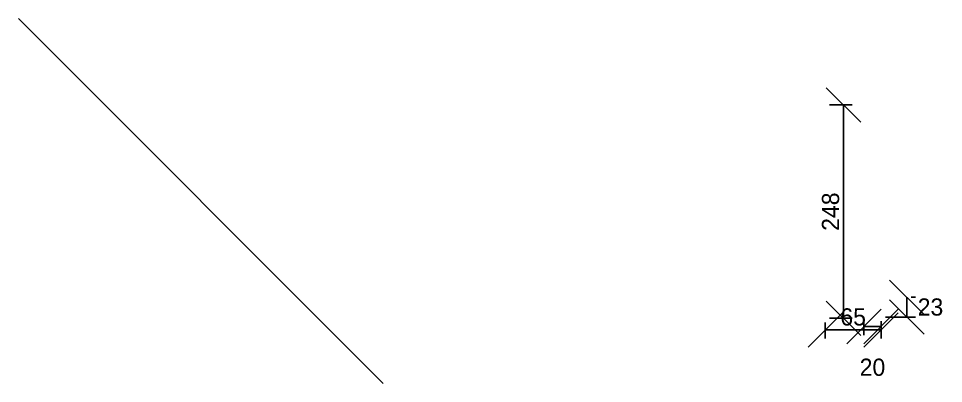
# Model space of a CAD drawing. Header units: millimetres. Extents: x -676 to 20789, y -6551 to 2806.
# Drawn here: x 1600 to 2676, y -1724 to -1300 of the extents above; entities that cross this region are included whole.
import ezdxf

# ---------------------------------------------------------------- set-up
doc = ezdxf.new("R2010")
doc.units = ezdxf.units.MM
doc.layers.get('0').update_dxf_attribs({"lineweight": 25, "true_color": 0xffffff})
doc.layers.get('Defpoints').update_dxf_attribs({"true_color": 0xffffff})
doc.layers.add('Cotes', color=4, linetype='Continuous', lineweight=25, true_color=0x00ffff)
doc.styles.add('QCADDimTextStyle', font='txt')
doc.dimstyles.new('QCADDimStyle', dxfattribs={"dimtxt": 20, "dimasz": 20, "dimexe": 10, "dimexo": 5, "dimgap": 5, "dimtad": 1, "dimtoh": 1, "dimdec": 4, "dimzin": 0, "dimdsep": 46, "dimtxsty": 'QCADDimTextStyle', "dimcen": 0.09, "dimadec": 0, "dimazin": 0, "dimtfac": 1, "dimtdec": 4, "dimtofl": 0, "dimtmove": 0, "dimatfit": 3, "dimfxl": 1, "dimtolj": 1, "dimtzin": 0, "dimarcsym": 0})

# ---------------------------------------------------------------- blocks, each defined once
blk = doc.blocks.new('*D22')
at = {"layer": 'Cotes', "color": 0, "lineweight": -2}
for p, q in [((2653.7, -1644), (2613.7, -1604)), ((2633.7, -1647), (2633.7, -1624)), ((2638.7, -1624), (2643.7, -1624)), ((2613.7, -1627), (2653.7, -1667)), ((2608.7, -1647), (2643.7, -1647))]:
    blk.add_line(p, q, dxfattribs=at)
at = {"layer": 'Defpoints', "color": 0}
for p in [(2633.7, -1624), (2633.7, -1624), (2603.7, -1647)]:
    blk.add_point(p, dxfattribs=at)
at = {"layer": 'Cotes', "color": 0, "insert": (2661.2, -1635.5), "char_height": 20, "attachment_point": 5, "style": 'QCADDimTextStyle'}
blk.add_mtext('\\A1;23', dxfattribs=at)
blk = doc.blocks.new('*D23')
at = {"layer": 'Cotes', "color": 0, "lineweight": -2}
for p, q in [((2580, -1420.5), (2540, -1380.5)), ((2543.7, -1400.5), (2570, -1400.5)), ((2560, -1648.5), (2560, -1400.5)), ((2540, -1628.5), (2580, -1668.5)), ((2543.7, -1648.5), (2570, -1648.5))]:
    blk.add_line(p, q, dxfattribs=at)
at = {"layer": 'Defpoints', "color": 0}
for p in [(2538.7, -1400.5), (2560, -1400.5), (2538.7, -1648.5)]:
    blk.add_point(p, dxfattribs=at)
at = {"layer": 'Cotes', "color": 0, "insert": (2545, -1524.5), "char_height": 20, "attachment_point": 5, "rotation": 90, "style": 'QCADDimTextStyle'}
blk.add_mtext('\\A1;248', dxfattribs=at)
blk = doc.blocks.new('*D24')
at = {"layer": 'Cotes', "color": 0, "lineweight": -2}
for p, q in [((2558.7, -1642), (2518.7, -1682)), ((2583.7, -1682), (2623.7, -1642)), ((2538.7, -1653.5), (2538.7, -1672)), ((2603.7, -1655), (2603.7, -1672)), ((2538.7, -1662), (2603.7, -1662))]:
    blk.add_line(p, q, dxfattribs=at)
at = {"layer": 'Defpoints', "color": 0}
for p in [(2538.7, -1648.5), (2603.7, -1650), (2603.7, -1662)]:
    blk.add_point(p, dxfattribs=at)
at = {"layer": 'Cotes', "color": 0, "insert": (2571.2, -1647), "char_height": 20, "attachment_point": 5, "style": 'QCADDimTextStyle'}
blk.add_mtext('\\A1;65', dxfattribs=at)
blk = doc.blocks.new('*D25')
at = {"layer": 'Cotes', "color": 0, "lineweight": -2}
for p, q in [((2603.7, -1638), (2563.7, -1678)), ((2583.7, -1678), (2623.7, -1638)), ((2583.7, -1652), (2583.7, -1668)), ((2603.7, -1652), (2603.7, -1668)), ((2603.7, -1658), (2583.7, -1658))]:
    blk.add_line(p, q, dxfattribs=at)
at = {"layer": 'Defpoints', "color": 0}
for p in [(2583.7, -1647), (2603.7, -1647), (2583.7, -1658)]:
    blk.add_point(p, dxfattribs=at)
at = {"layer": 'Cotes', "color": 0, "insert": (2593.7, -1705.5), "char_height": 20, "attachment_point": 5, "style": 'QCADDimTextStyle'}
blk.add_mtext('\\A1;20', dxfattribs=at)

msp = doc.modelspace()

# ---------------------------------------------------------------- linework, layer by layer
msp.add_line((1600, -1300), (2024.26, -1724.26))

# ---------------------------------------------------------------- dimensions: what is measured, and where the dimension line sits
at = {"layer": 'Cotes'}
for base, p1, p2, picture, middle in [((2560, -1400.5), (2538.7, -1648.5), (2538.7, -1400.5), '*D23', (2545, -1524.5)), ((2633.7, -1624), (2603.7, -1647), (2633.7, -1624), '*D22', (2661.2, -1635.5))]:
    dim = msp.add_linear_dim(base=base, p1=p1, p2=p2, angle=90, dimstyle='QCADDimStyle', override={"dimtxt": 20, "dimasz": 20, "dimexe": 10, "dimexo": 5, "dimgap": 5, "dimdec": 1, "dimzin": 8, "dimtsz": 20, "dimclrd": 0, "dimclre": 0, "dimclrt": 0, "dimazin": 2, "dimtmove": 2}, dxfattribs=at)
    dim.commit()
    dim.dimension.update_dxf_attribs({"geometry": picture, "text_midpoint": middle})
for base, p1, p2, picture, middle in [((2603.7, -1662), (2538.7, -1648.5), (2603.7, -1650), '*D24', (2571.2, -1647)), ((2583.7, -1658), (2603.7, -1647), (2583.7, -1647), '*D25', (2593.7, -1705.5))]:
    dim = msp.add_linear_dim(base=base, p1=p1, p2=p2, dimstyle='QCADDimStyle', override={"dimtxt": 20, "dimasz": 20, "dimexe": 10, "dimexo": 5, "dimgap": 5, "dimdec": 1, "dimzin": 8, "dimtsz": 20, "dimclrd": 0, "dimclre": 0, "dimclrt": 0, "dimazin": 2, "dimtmove": 2}, dxfattribs=at)
    dim.commit()
    dim.dimension.update_dxf_attribs({"geometry": picture, "text_midpoint": middle})

doc.saveas('drawing.dxf')
